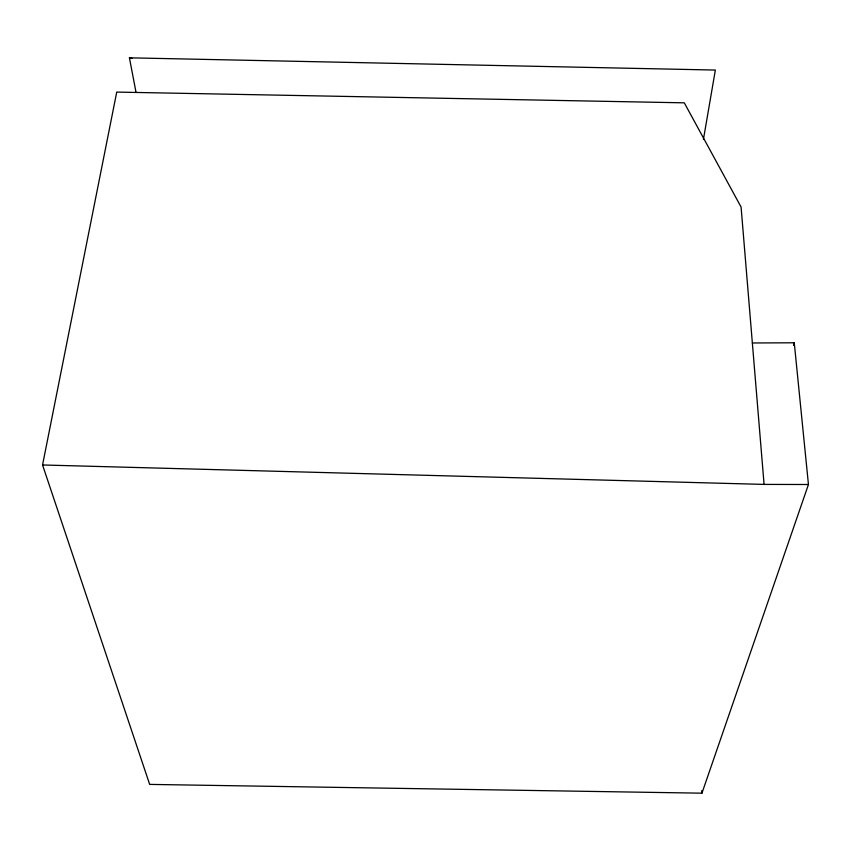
<?xml version="1.0" encoding="UTF-8"?>
<svg xmlns="http://www.w3.org/2000/svg" width="851" height="851" viewBox="0 0 851 851"><rect width="100%" height="100%" fill="white"/><g stroke="black" fill="none" stroke-linecap="round" stroke-linejoin="round"><path stroke-width="1.28" d="M703.426 139.373L715.361 70.059L129.426 57.825L136.043 92.451M808.45 484.506L701.937 793.175L149.67 784.399L42.55 464.976L116.736 92.089L684.3 102.833L741.083 207.048L764.081 484.41L808.45 484.506L794.26 342.793L752.348 342.974M793.515 345.346L794.26 342.793M42.55 464.976L764.081 484.41M129.426 57.825L132.011 58.411M701.798 790.547L701.937 793.175"/></g></svg>
